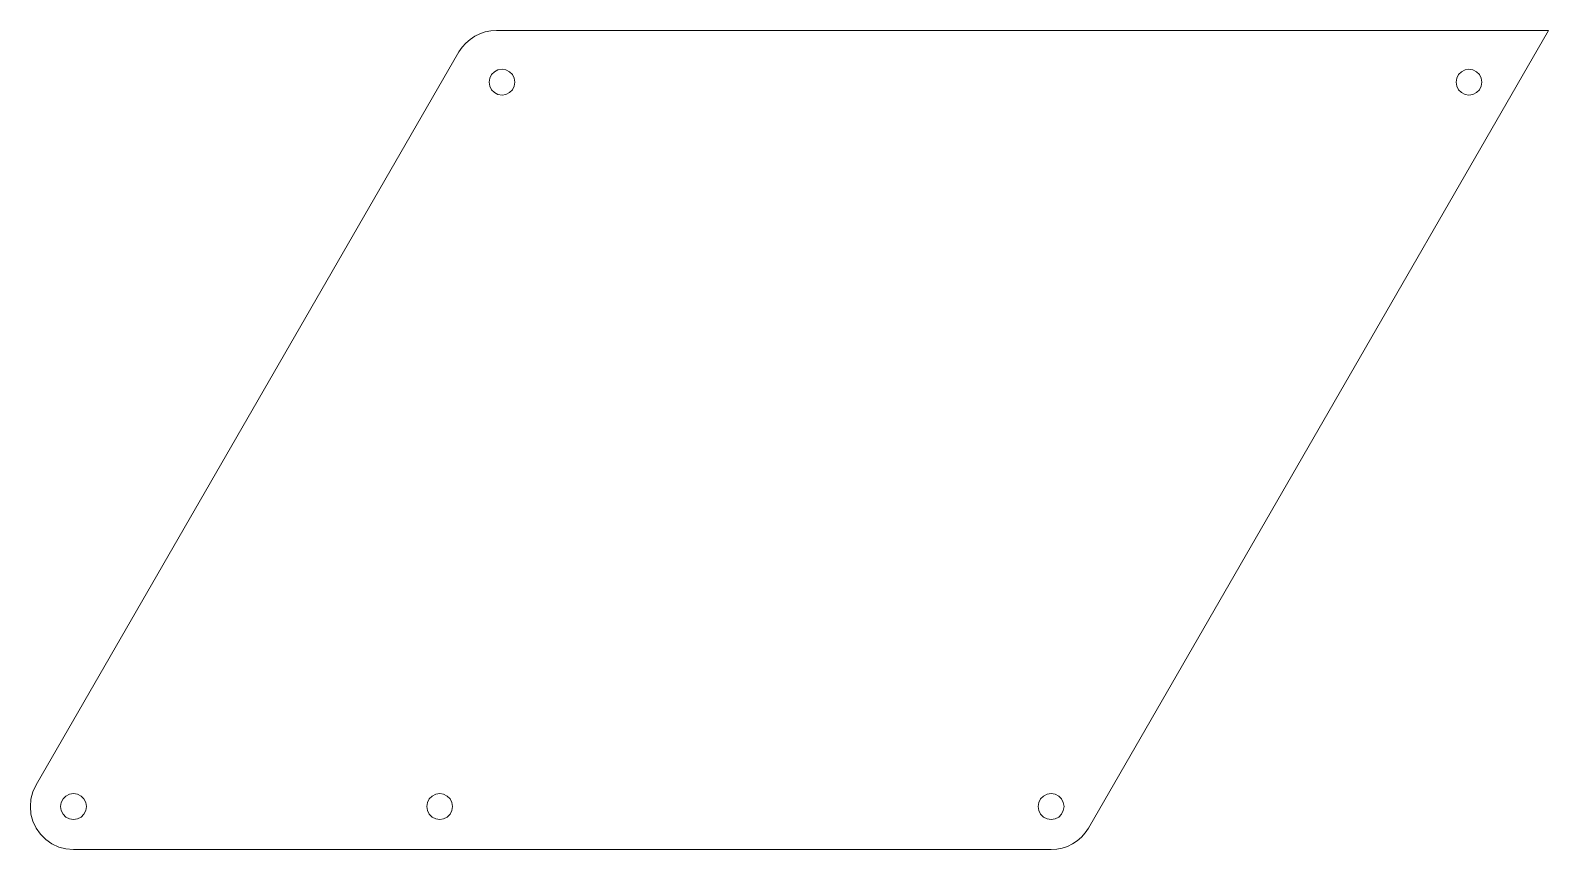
# Model space of a CAD drawing. Header units: millimetres. Extents: x 25 to 377, y 64 to 254.
import ezdxf

# ---------------------------------------------------------------- set-up
doc = ezdxf.new("R2010")
doc.units = ezdxf.units.MM
doc.header["$MEASUREMENT"] = 0
doc.layers.add('Calque 1', color=7, linetype='Continuous', lineweight=0)

msp = doc.modelspace()

# ---------------------------------------------------------------- linework, layer by layer
at = {"layer": 'Calque 1', "color": 7, "lineweight": 9}
for points, knots in [([(132.96, 253.54), (132.96, 253.54), (131.66, 253.44), (131.66, 253.44), (131.66, 253.44), (130.35, 253.19), (130.35, 253.19), (130.35, 253.19), (129.12, 252.77), (129.12, 252.77), (129.12, 252.77), (127.95, 252.2), (127.95, 252.2), (127.95, 252.2), (126.86, 251.46), (126.86, 251.46), (126.86, 251.46), (125.87, 250.61), (125.87, 250.61), (125.87, 250.61), (125.02, 249.63), (125.02, 249.63), (125.02, 249.63), (124.28, 248.53), (124.28, 248.53)], [0, 0, 0, 0, 1, 1, 1, 2, 2, 2, 3, 3, 3, 4, 4, 4, 5, 5, 5, 6, 6, 6, 7, 7, 7, 8, 8, 8, 8]), ([(137.27, 241.51), (137.27, 241.51), (137.09, 242.46), (137.09, 242.46), (137.09, 242.46), (136.67, 243.28), (136.67, 243.28), (136.67, 243.28), (136.03, 243.95), (136.03, 243.95), (136.03, 243.95), (135.18, 244.37), (135.18, 244.37), (135.18, 244.37), (134.27, 244.51), (134.27, 244.51), (134.27, 244.51), (133.31, 244.37), (133.31, 244.37), (133.31, 244.37), (132.5, 243.95), (132.5, 243.95), (132.5, 243.95), (131.83, 243.28), (131.83, 243.28), (131.83, 243.28), (131.41, 242.46), (131.41, 242.46), (131.41, 242.46), (131.27, 241.51), (131.27, 241.51), (131.27, 241.51), (131.41, 240.59), (131.41, 240.59), (131.41, 240.59), (131.83, 239.75), (131.83, 239.75), (131.83, 239.75), (132.5, 239.11), (132.5, 239.11), (132.5, 239.11), (133.31, 238.69), (133.31, 238.69), (133.31, 238.69), (134.27, 238.51), (134.27, 238.51), (134.27, 238.51), (135.18, 238.69), (135.18, 238.69), (135.18, 238.69), (136.03, 239.11), (136.03, 239.11), (136.03, 239.11), (136.67, 239.75), (136.67, 239.75), (136.67, 239.75), (137.09, 240.59), (137.09, 240.59), (137.09, 240.59), (137.27, 241.51), (137.27, 241.51)], [0, 0, 0, 0, 1, 1, 1, 2, 2, 2, 3, 3, 3, 4, 4, 4, 5, 5, 5, 6, 6, 6, 7, 7, 7, 8, 8, 8, 9, 9, 9, 10, 10, 10, 11, 11, 11, 12, 12, 12, 13, 13, 13, 14, 14, 14, 15, 15, 15, 16, 16, 16, 17, 17, 17, 18, 18, 18, 19, 19, 19, 20, 20, 20, 20]), ([(361.7, 241.51), (361.7, 241.51), (361.56, 242.46), (361.56, 242.46), (361.56, 242.46), (361.14, 243.28), (361.14, 243.28), (361.14, 243.28), (360.47, 243.95), (360.47, 243.95), (360.47, 243.95), (359.62, 244.37), (359.62, 244.37), (359.62, 244.37), (358.7, 244.51), (358.7, 244.51), (358.7, 244.51), (357.79, 244.37), (357.79, 244.37), (357.79, 244.37), (356.94, 243.95), (356.94, 243.95), (356.94, 243.95), (356.27, 243.28), (356.27, 243.28), (356.27, 243.28), (355.85, 242.46), (355.85, 242.46), (355.85, 242.46), (355.71, 241.51), (355.71, 241.51), (355.71, 241.51), (355.85, 240.59), (355.85, 240.59), (355.85, 240.59), (356.27, 239.75), (356.27, 239.75), (356.27, 239.75), (356.94, 239.11), (356.94, 239.11), (356.94, 239.11), (357.79, 238.69), (357.79, 238.69), (357.79, 238.69), (358.7, 238.51), (358.7, 238.51), (358.7, 238.51), (359.62, 238.69), (359.62, 238.69), (359.62, 238.69), (360.47, 239.11), (360.47, 239.11), (360.47, 239.11), (361.14, 239.75), (361.14, 239.75), (361.14, 239.75), (361.56, 240.59), (361.56, 240.59), (361.56, 240.59), (361.7, 241.51), (361.7, 241.51)], [0, 0, 0, 0, 1, 1, 1, 2, 2, 2, 3, 3, 3, 4, 4, 4, 5, 5, 5, 6, 6, 6, 7, 7, 7, 8, 8, 8, 9, 9, 9, 10, 10, 10, 11, 11, 11, 12, 12, 12, 13, 13, 13, 14, 14, 14, 15, 15, 15, 16, 16, 16, 17, 17, 17, 18, 18, 18, 19, 19, 19, 20, 20, 20, 20]), ([(26.14, 78.53), (26.14, 78.53), (25.4, 76.94), (25.4, 76.94), (25.4, 76.94), (24.94, 75.25), (24.94, 75.25), (24.94, 75.25), (24.8, 73.52), (24.8, 73.52), (24.8, 73.52), (24.94, 71.79), (24.94, 71.79), (24.94, 71.79), (25.4, 70.1), (25.4, 70.1), (25.4, 70.1), (26.14, 68.51), (26.14, 68.51), (26.14, 68.51), (27.13, 67.1), (27.13, 67.1), (27.13, 67.1), (28.36, 65.86), (28.36, 65.86), (28.36, 65.86), (29.81, 64.88), (29.81, 64.88), (29.81, 64.88), (31.4, 64.13), (31.4, 64.13), (31.4, 64.13), (33.06, 63.68), (33.06, 63.68), (33.06, 63.68), (34.82, 63.54), (34.82, 63.54)], [0, 0, 0, 0, 1, 1, 1, 2, 2, 2, 3, 3, 3, 4, 4, 4, 5, 5, 5, 6, 6, 6, 7, 7, 7, 8, 8, 8, 9, 9, 9, 10, 10, 10, 11, 11, 11, 12, 12, 12, 12]), ([(37.82, 73.52), (37.82, 73.52), (37.64, 74.44), (37.64, 74.44), (37.64, 74.44), (37.22, 75.28), (37.22, 75.28), (37.22, 75.28), (36.58, 75.95), (36.58, 75.95), (36.58, 75.95), (35.74, 76.38), (35.74, 76.38), (35.74, 76.38), (34.82, 76.52), (34.82, 76.52), (34.82, 76.52), (33.87, 76.38), (33.87, 76.38), (33.87, 76.38), (33.06, 75.95), (33.06, 75.95), (33.06, 75.95), (32.39, 75.28), (32.39, 75.28), (32.39, 75.28), (31.96, 74.44), (31.96, 74.44), (31.96, 74.44), (31.82, 73.52), (31.82, 73.52), (31.82, 73.52), (31.96, 72.6), (31.96, 72.6), (31.96, 72.6), (32.39, 71.75), (32.39, 71.75), (32.39, 71.75), (33.06, 71.08), (33.06, 71.08), (33.06, 71.08), (33.87, 70.66), (33.87, 70.66), (33.87, 70.66), (34.82, 70.52), (34.82, 70.52), (34.82, 70.52), (35.74, 70.66), (35.74, 70.66), (35.74, 70.66), (36.58, 71.08), (36.58, 71.08), (36.58, 71.08), (37.22, 71.75), (37.22, 71.75), (37.22, 71.75), (37.64, 72.6), (37.64, 72.6), (37.64, 72.6), (37.82, 73.52), (37.82, 73.52)], [0, 0, 0, 0, 1, 1, 1, 2, 2, 2, 3, 3, 3, 4, 4, 4, 5, 5, 5, 6, 6, 6, 7, 7, 7, 8, 8, 8, 9, 9, 9, 10, 10, 10, 11, 11, 11, 12, 12, 12, 13, 13, 13, 14, 14, 14, 15, 15, 15, 16, 16, 16, 17, 17, 17, 18, 18, 18, 19, 19, 19, 20, 20, 20, 20]), ([(122.8, 73.52), (122.8, 73.52), (122.66, 74.44), (122.66, 74.44), (122.66, 74.44), (122.24, 75.28), (122.24, 75.28), (122.24, 75.28), (121.57, 75.95), (121.57, 75.95), (121.57, 75.95), (120.72, 76.38), (120.72, 76.38), (120.72, 76.38), (119.8, 76.52), (119.8, 76.52), (119.8, 76.52), (118.89, 76.38), (118.89, 76.38), (118.89, 76.38), (118.04, 75.95), (118.04, 75.95), (118.04, 75.95), (117.37, 75.28), (117.37, 75.28), (117.37, 75.28), (116.95, 74.44), (116.95, 74.44), (116.95, 74.44), (116.8, 73.52), (116.8, 73.52), (116.8, 73.52), (116.95, 72.6), (116.95, 72.6), (116.95, 72.6), (117.37, 71.75), (117.37, 71.75), (117.37, 71.75), (118.04, 71.08), (118.04, 71.08), (118.04, 71.08), (118.89, 70.66), (118.89, 70.66), (118.89, 70.66), (119.8, 70.52), (119.8, 70.52), (119.8, 70.52), (120.72, 70.66), (120.72, 70.66), (120.72, 70.66), (121.57, 71.08), (121.57, 71.08), (121.57, 71.08), (122.24, 71.75), (122.24, 71.75), (122.24, 71.75), (122.66, 72.6), (122.66, 72.6), (122.66, 72.6), (122.8, 73.52), (122.8, 73.52)], [0, 0, 0, 0, 1, 1, 1, 2, 2, 2, 3, 3, 3, 4, 4, 4, 5, 5, 5, 6, 6, 6, 7, 7, 7, 8, 8, 8, 9, 9, 9, 10, 10, 10, 11, 11, 11, 12, 12, 12, 13, 13, 13, 14, 14, 14, 15, 15, 15, 16, 16, 16, 17, 17, 17, 18, 18, 18, 19, 19, 19, 20, 20, 20, 20]), ([(264.72, 73.52), (264.72, 73.52), (264.55, 74.44), (264.55, 74.44), (264.55, 74.44), (264.12, 75.28), (264.12, 75.28), (264.12, 75.28), (263.49, 75.95), (263.49, 75.95), (263.49, 75.95), (262.64, 76.38), (262.64, 76.38), (262.64, 76.38), (261.73, 76.52), (261.73, 76.52), (261.73, 76.52), (260.77, 76.38), (260.77, 76.38), (260.77, 76.38), (259.96, 75.95), (259.96, 75.95), (259.96, 75.95), (259.29, 75.28), (259.29, 75.28), (259.29, 75.28), (258.87, 74.44), (258.87, 74.44), (258.87, 74.44), (258.73, 73.52), (258.73, 73.52), (258.73, 73.52), (258.87, 72.6), (258.87, 72.6), (258.87, 72.6), (259.29, 71.75), (259.29, 71.75), (259.29, 71.75), (259.96, 71.08), (259.96, 71.08), (259.96, 71.08), (260.77, 70.66), (260.77, 70.66), (260.77, 70.66), (261.73, 70.52), (261.73, 70.52), (261.73, 70.52), (262.64, 70.66), (262.64, 70.66), (262.64, 70.66), (263.49, 71.08), (263.49, 71.08), (263.49, 71.08), (264.12, 71.75), (264.12, 71.75), (264.12, 71.75), (264.55, 72.6), (264.55, 72.6), (264.55, 72.6), (264.72, 73.52), (264.72, 73.52)], [0, 0, 0, 0, 1, 1, 1, 2, 2, 2, 3, 3, 3, 4, 4, 4, 5, 5, 5, 6, 6, 6, 7, 7, 7, 8, 8, 8, 9, 9, 9, 10, 10, 10, 11, 11, 11, 12, 12, 12, 13, 13, 13, 14, 14, 14, 15, 15, 15, 16, 16, 16, 17, 17, 17, 18, 18, 18, 19, 19, 19, 20, 20, 20, 20]), ([(261.73, 63.54), (261.73, 63.54), (263.03, 63.61), (263.03, 63.61), (263.03, 63.61), (264.3, 63.85), (264.3, 63.85), (264.3, 63.85), (265.54, 64.28), (265.54, 64.28), (265.54, 64.28), (266.7, 64.88), (266.7, 64.88), (266.7, 64.88), (267.79, 65.58), (267.79, 65.58), (267.79, 65.58), (268.78, 66.46), (268.78, 66.46), (268.78, 66.46), (269.63, 67.45), (269.63, 67.45), (269.63, 67.45), (270.37, 68.51), (270.37, 68.51)], [0, 0, 0, 0, 1, 1, 1, 2, 2, 2, 3, 3, 3, 4, 4, 4, 5, 5, 5, 6, 6, 6, 7, 7, 7, 8, 8, 8, 8])]:
    msp.add_open_spline(points, degree=3, knots=knots, dxfattribs=at)
for points in [[(377.19, 253.54), (377.19, 253.54), (132.96, 253.54), (132.96, 253.54)], [(270.37, 68.51), (270.37, 68.51), (377.19, 253.54), (377.19, 253.54)], [(124.28, 248.53), (124.28, 248.53), (26.14, 78.53), (26.14, 78.53)], [(34.82, 63.54), (34.82, 63.54), (261.73, 63.54), (261.73, 63.54)]]:
    msp.add_open_spline(points, degree=3, dxfattribs=at)

doc.saveas('drawing.dxf')
